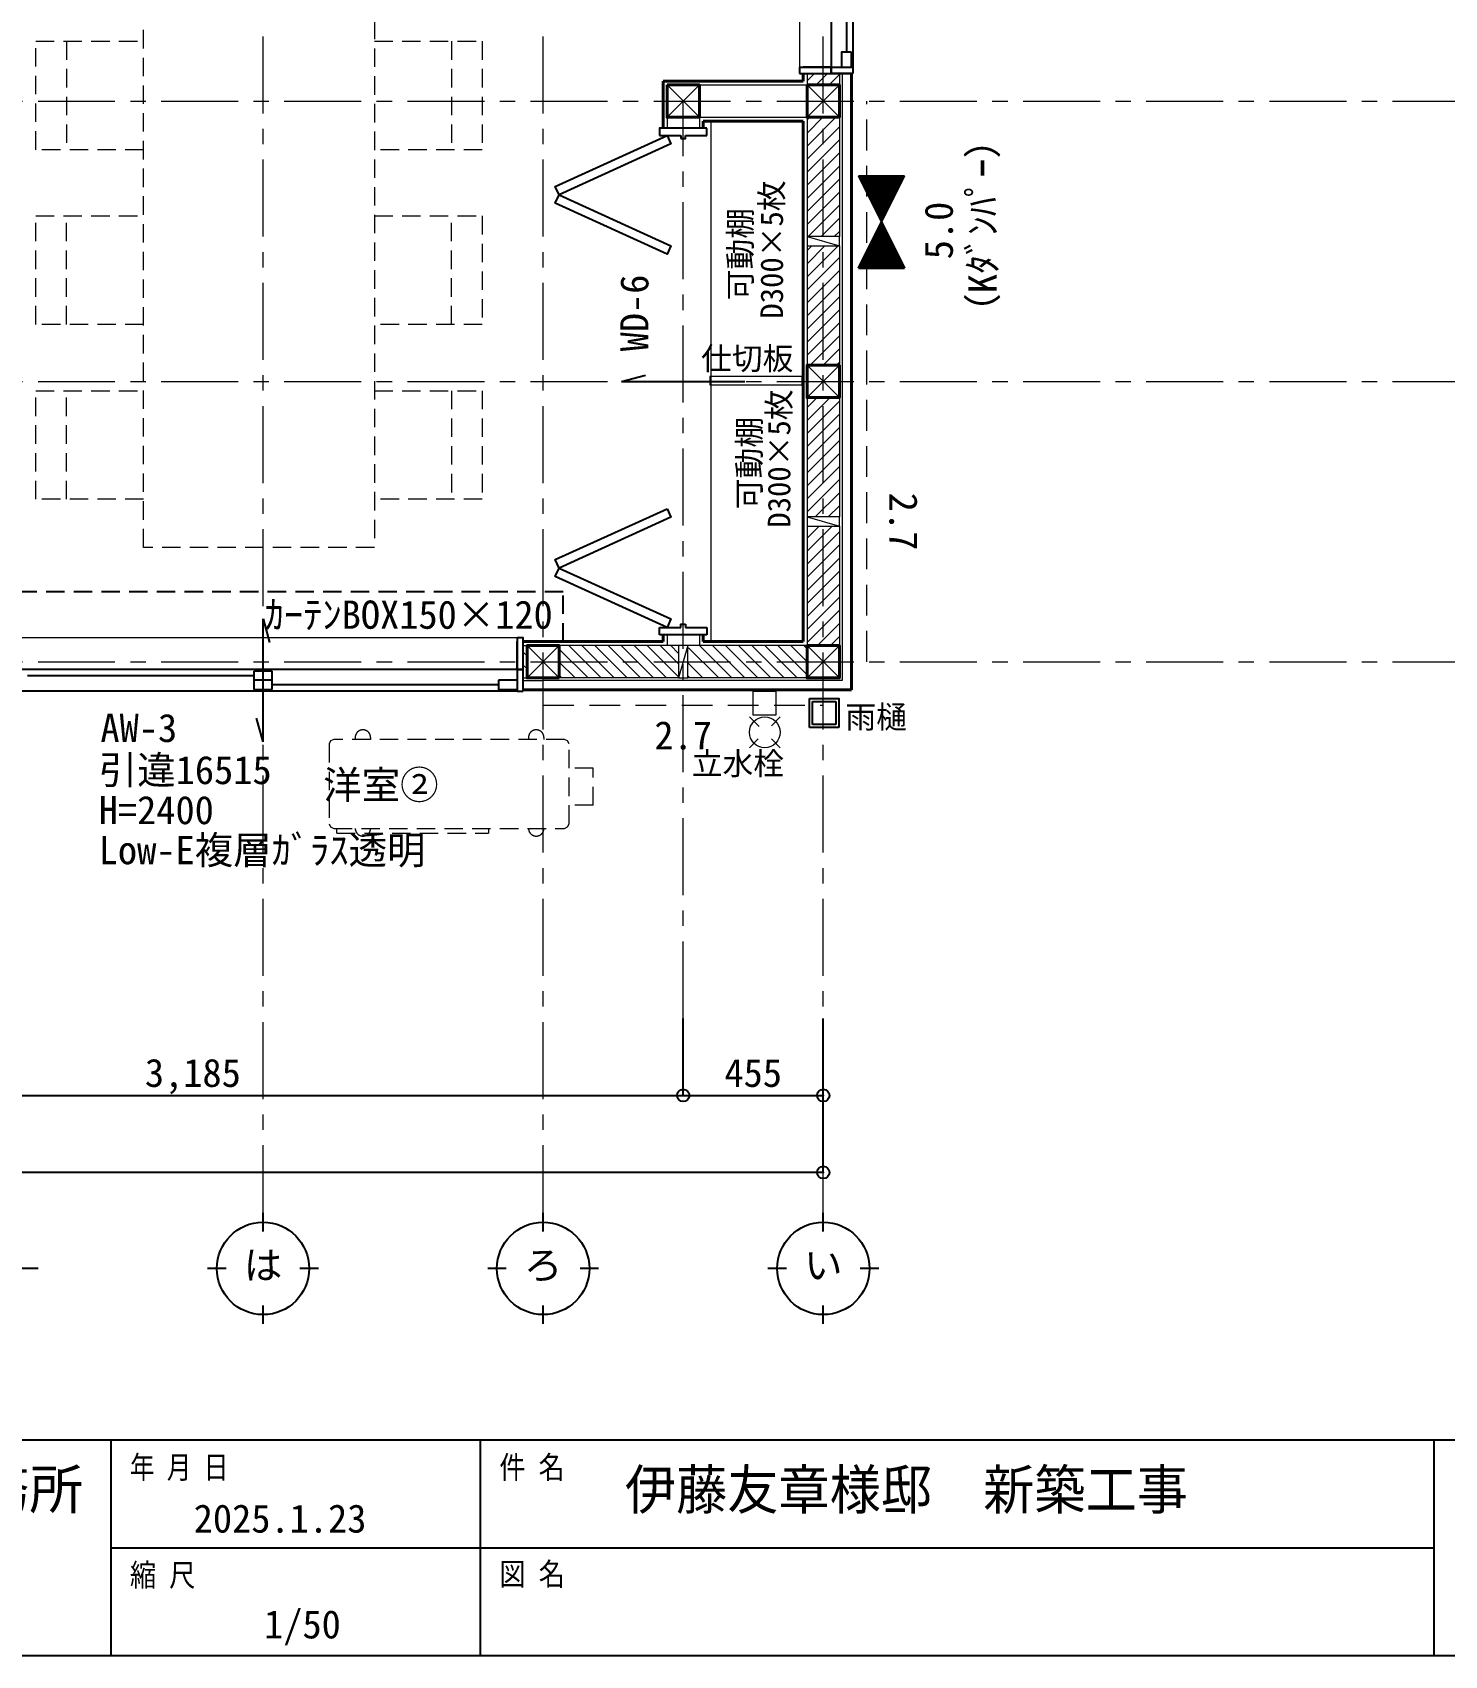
# Model space of a CAD drawing. Units: millimetres at full size, sheet at 1:50. Extents: x -21826 to 54909, y -26252 to 22610.
# Drawn here: x 2740 to 7327, y -6958 to -1688 of the extents above; entities that cross this region are included whole.
import ezdxf
from ezdxf.enums import TextEntityAlignment as Align

# ---------------------------------------------------------------- set-up
doc = ezdxf.new("R2010")
doc.units = ezdxf.units.MM
doc.header["$LTSCALE"] = 50
doc.header["$PDMODE"] = 32
doc.header["$PDSIZE"] = 40
for name, pattern in [('CHAIN1', [8, 5, -1, 1, -1]), ('DASHED1', [1.8, 1.2, -0.6]), ('DASHED2', [3, 2, -1])]:
    doc.linetypes.add(name, pattern=pattern)
for name, color, linetype, lineweight in [('3-1_通り芯・通り番号', 7, 'Continuous', 25), ('3-2_柱(黄)', 4, 'Continuous', 9), ('3-3_仕上線(黄)', 3, 'Continuous', 40), ('3-4_下地・間柱(水色)', 4, 'Continuous', 9), ('3-5_サッシ・室内建具', 7, 'Continuous', 25), ('3-6_住宅設備・造作', 4, 'Continuous', 9), ('3-8_ハッチング', 4, 'Continuous', 9), ('3-A_文字', 7, 'Continuous', 25), ('3-B_特記事項', 6, 'Continuous', 25), ('3-F_寸法・方位', 7, 'Continuous', 25), ('C-0', 6, 'Continuous', 25), ('F-1_凡例（一般）', 7, 'Continuous', 25), ('F-F_図面枠（共通）', 7, 'Continuous', 25)]:
    doc.layers.add(name, color=color, linetype=linetype, lineweight=lineweight)
doc.styles.add('ＭＳ ゴシック', font='')
doc.styles.get('ＭＳ ゴシック').set_extended_font_data('MS Gothic')

msp = doc.modelspace()

# ---------------------------------------------------------------- linework, layer by layer
at = {"layer": '3-1_通り芯・通り番号', "color": 1, "linetype": 'CHAIN1', "lineweight": 18}
for p, q in [((3488.74, -5551.2), (3488.74, 6242.32)), ((4398.74, -5551.2), (4398.74, 6242.32)), ((5308.74, -5551.2), (5308.74, 6242.32)), ((-7242.18, -1911.2), (7990.04, -1911.2)), ((4853.74, -4889.39), (4853.74, -1911.2)), ((-7242.18, -2821.2), (7990.04, -2821.2)), ((-7242.18, -3731.2), (7990.04, -3731.2))]:
    msp.add_line(p, q, dxfattribs=at)
at = {"layer": '3-1_通り芯・通り番号'}
for p, q in [((3488.74, -5581.2), (3488.74, -5521.2)), ((4398.74, -5581.2), (4398.74, -5521.2)), ((5308.74, -5581.2), (5308.74, -5521.2)), ((2758.74, -5701.2), (2698.74, -5701.2)), ((3368.74, -5701.2), (3308.74, -5701.2)), ((3668.74, -5701.2), (3608.74, -5701.2)), ((4278.74, -5701.2), (4218.74, -5701.2)), ((4578.74, -5701.2), (4518.74, -5701.2)), ((5188.74, -5701.2), (5128.74, -5701.2)), ((5488.74, -5701.2), (5428.74, -5701.2)), ((3488.74, -5881.2), (3488.74, -5821.2)), ((4398.74, -5881.2), (4398.74, -5821.2)), ((5308.74, -5881.2), (5308.74, -5821.2))]:
    msp.add_line(p, q, dxfattribs=at)
for centre in [(3488.74, -5701.2), (4398.74, -5701.2), (5308.74, -5701.2)]:
    msp.add_circle(centre, 150, dxfattribs=at)
at = {"layer": '3-2_柱(黄)'}
for p, q in [((4801.24, -1858.7), (4906.24, -1963.7)), ((4906.24, -1858.7), (4801.24, -1963.7)), ((5256.24, -1858.7), (5361.24, -1963.7)), ((5361.24, -1858.7), (5256.24, -1963.7)), ((5361.24, -2768.7), (5256.24, -2873.7)), ((5361.24, -2873.7), (5256.24, -2768.7)), ((4451.24, -3783.7), (4346.24, -3678.7)), ((4346.24, -3783.7), (4451.24, -3678.7)), ((5256.24, -3678.7), (5361.24, -3783.7)), ((5361.24, -3678.7), (5256.24, -3783.7))]:
    msp.add_line(p, q, dxfattribs=at)
at = {"layer": '3-2_柱(黄)', "color": 3, "lineweight": 40}
for points in [[(4801.24, -1858.7), (4801.24, -1963.7), (4906.24, -1963.7), (4906.24, -1858.7)], [(5256.24, -1858.7), (5256.24, -1963.7), (5361.24, -1963.7), (5361.24, -1858.7)], [(5361.24, -2768.7), (5256.24, -2768.7), (5256.24, -2873.7), (5361.24, -2873.7)], [(4451.24, -3783.7), (4451.24, -3678.7), (4346.24, -3678.7), (4346.24, -3783.7)], [(5256.24, -3678.7), (5256.24, -3783.7), (5361.24, -3783.7), (5361.24, -3678.7)]]:
    msp.add_lwpolyline(points, close=True, dxfattribs=at)
at = {"layer": '3-3_仕上線(黄)'}
for p, q in [((5243.74, -1821.2), (5243.74, -1846.2)), ((5400.24, -1821.2), (5400.24, -1911.2)), ((4788.74, -1846.2), (4788.74, -1998.7)), ((4788.74, -1846.2), (5243.74, -1846.2)), ((5400.24, -1911.2), (5400.24, -2821.2)), ((4918.74, -1976.2), (4918.74, -1998.7)), ((4918.74, -1976.2), (5243.74, -1976.2)), ((5243.74, -1976.2), (5243.74, -2821.2)), ((5243.74, -2821.2), (5243.74, -3666.2)), ((5400.24, -2821.2), (5400.24, -3822.7)), ((4333.74, -3666.2), (4398.74, -3666.2)), ((4788.74, -3666.2), (4398.74, -3666.2)), ((4788.74, -3643.7), (4788.74, -3666.2)), ((4918.74, -3643.7), (4918.74, -3666.2)), ((5243.74, -3666.2), (4918.74, -3666.2)), ((4333.74, -3822.7), (4398.74, -3822.7)), ((4853.74, -3822.7), (4398.74, -3822.7)), ((5400.24, -3822.7), (4853.74, -3822.7))]:
    msp.add_line(p, q, dxfattribs=at)
at = {"layer": '3-4_下地・間柱(水色)'}
for p, q in [((5256.24, -1821.2), (5256.24, -1858.7)), ((5361.24, -1821.2), (5361.24, -1858.7)), ((5370.24, -1821.2), (5370.24, -1911.2)), ((4906.24, -1858.7), (5256.24, -1858.7)), ((5370.24, -1911.2), (5370.24, -2821.2)), ((4801.24, -1963.7), (4801.24, -1998.7)), ((4906.24, -1963.7), (4906.24, -1998.7)), ((4906.24, -1963.7), (5256.24, -1963.7)), ((5256.24, -1963.7), (5256.24, -2351.2)), ((5361.24, -1963.7), (5361.24, -2351.2)), ((5256.24, -2351.2), (5361.24, -2381.2)), ((5256.24, -2381.2), (5256.24, -2768.7)), ((5361.24, -2381.2), (5361.24, -2768.7)), ((5370.24, -2821.2), (5370.24, -3792.7)), ((5256.24, -2873.7), (5256.24, -3261.2)), ((5361.24, -2873.7), (5361.24, -3261.2)), ((5256.24, -3261.2), (5361.24, -3291.2)), ((5256.24, -3291.2), (5256.24, -3678.7)), ((5361.24, -3291.2), (5361.24, -3678.7)), ((4906.24, -3619.6), (4906.24, -3619.7)), ((4333.74, -3678.7), (4346.24, -3678.7)), ((4801.24, -3678.7), (4451.24, -3678.7)), ((4801.24, -3643.7), (4801.24, -3678.7)), ((4868.74, -3678.7), (4838.74, -3783.7)), ((4906.24, -3643.7), (4906.24, -3678.7)), ((5256.24, -3678.7), (4906.24, -3678.7)), ((4333.74, -3783.7), (4346.24, -3783.7)), ((4333.74, -3792.7), (4398.74, -3792.7)), ((4853.74, -3792.7), (4398.74, -3792.7)), ((4838.74, -3783.7), (4451.24, -3783.7)), ((5370.24, -3792.7), (4853.74, -3792.7)), ((5256.24, -3783.7), (4868.74, -3783.7))]:
    msp.add_line(p, q, dxfattribs=at)
for points in [[(5361.24, -2351.2), (5256.24, -2351.2), (5256.24, -2381.2), (5361.24, -2381.2)], [(5361.24, -3261.2), (5256.24, -3261.2), (5256.24, -3291.2), (5361.24, -3291.2)], [(4868.74, -3783.7), (4868.74, -3678.7), (4838.74, -3678.7), (4838.74, -3783.7)]]:
    msp.add_lwpolyline(points, close=True, dxfattribs=at)
at = {"layer": '3-5_サッシ・室内建具', "color": 1, "lineweight": 18}
for p, q in [((5231.74, -181.2), (5231.74, -1821.2)), ((4313.74, -3654.2), (2663.74, -3654.2))]:
    msp.add_line(p, q, dxfattribs=at)
at = {"layer": '3-5_サッシ・室内建具'}
for p, q in [((5334.24, -201.2), (5334.24, -1801.2)), ((5404.24, -201.2), (5404.24, -1801.2)), ((5384.24, -251.2), (5384.24, -1751.2)), ((5399.24, -1751.2), (5399.24, -1801.2)), ((5231.74, -1801.2), (5404.24, -1801.2)), ((5231.74, -1801.2), (5231.74, -1821.2)), ((5231.74, -1821.2), (5404.24, -1821.2)), ((5334.24, -1801.2), (5243.74, -1801.2)), ((5334.24, -1801.2), (5334.24, -1821.2)), ((5334.24, -1821.2), (5334.24, -1801.2)), ((5400.24, -1821.2), (5334.24, -1821.2)), ((5400.24, -1821.2), (5391.24, -1821.2)), ((5404.24, -1801.2), (5404.24, -1821.2)), ((4930.74, -2022.7), (4930.74, -1998.7)), ((4776.74, -2022.7), (4846.24, -2022.7)), ((4846.24, -2022.7), (4846.24, -2032.7)), ((4861.24, -2022.7), (4930.74, -2022.7)), ((4653.74, -2821.2), (4731.02, -2800.49)), ((4653.74, -2821.2), (5053.74, -2821.2)), ((3488.74, -3991.7), (3488.74, -3591.7)), ((3488.74, -3591.7), (3509.45, -3668.97)), ((4776.74, -3643.7), (4776.74, -3619.7)), ((4776.74, -3619.7), (4846.24, -3619.7)), ((4861.24, -3609.7), (4861.24, -3619.7)), ((4861.24, -3619.7), (4930.74, -3619.7)), ((4930.74, -3619.7), (4930.74, -3643.7)), ((4313.74, -3654.2), (4313.74, -3826.7)), ((4313.74, -3756.7), (4313.74, -3666.2)), ((4930.74, -3643.7), (4776.74, -3643.7)), ((4313.74, -3756.7), (2663.74, -3756.7)), ((3458.74, -3776.7), (2723.74, -3776.7)), ((3458.74, -3761.7), (3458.74, -3821.7)), ((3518.74, -3761.7), (3458.74, -3761.7)), ((3518.74, -3791.7), (3458.74, -3791.7)), ((3518.74, -3821.7), (3518.74, -3761.7)), ((4313.74, -3791.7), (4253.74, -3791.7)), ((4313.74, -3756.7), (4333.74, -3756.7)), ((4313.74, -3826.7), (2663.74, -3826.7)), ((3458.74, -3821.7), (3518.74, -3821.7)), ((4253.74, -3806.7), (3518.74, -3806.7)), ((4313.74, -3826.7), (4333.74, -3826.7)), ((4333.74, -3822.7), (4333.74, -3813.7)), ((3488.74, -3991.7), (3468.04, -3914.42))]:
    msp.add_line(p, q, dxfattribs=at)
for points in [[(5369.24, -1801.2), (5369.24, -1751.2), (5399.24, -1751.2)], [(4930.74, -1998.7), (4776.74, -1998.7), (4776.74, -2022.7)], [(4846.24, -2032.7), (4861.24, -2032.7), (4861.24, -2022.7)], [(4846.24, -3619.7), (4846.24, -3609.7), (4861.24, -3609.7)], [(4333.74, -3826.7), (4333.74, -3654.2), (4313.74, -3654.2)], [(4253.74, -3791.7), (4253.74, -3821.7), (4313.74, -3821.7)], [(4333.74, -3822.7), (4333.74, -3756.7), (4313.74, -3756.7)]]:
    msp.add_lwpolyline(points, dxfattribs=at)
for points in [[(4801.24, -2022.7), (4813.66, -2050.01), (4450.23, -2215.3), (4813.66, -2380.59), (4801.24, -2407.9), (4437.81, -2242.61), (4450.23, -2215.3), (4437.81, -2187.99)], [(4801.24, -3234.5), (4813.66, -3261.81), (4450.23, -3427.1), (4813.66, -3592.39), (4801.24, -3619.7), (4437.81, -3454.41), (4450.23, -3427.1), (4437.81, -3399.79)]]:
    msp.add_lwpolyline(points, close=True, dxfattribs=at)
at = {"layer": '3-6_住宅設備・造作', "linetype": 'DASHED1'}
for p, q in [((2750.63, -2068.86), (2750.63, -1716.69)), ((2750.63, -1716.69), (3100.63, -1716.69)), ((2850.63, -1716.69), (2850.63, -2068.86)), ((3850.63, -1716.69), (4200.63, -1716.69)), ((4100.63, -1716.69), (4100.63, -2068.86)), ((4200.63, -1716.69), (4200.63, -2068.86)), ((3100.63, -2068.86), (2750.63, -2068.86)), ((4200.63, -2068.86), (3850.63, -2068.86)), ((2750.63, -2636.26), (2750.63, -2284.08)), ((2750.63, -2284.08), (3100.63, -2284.08)), ((2850.63, -2636.26), (2850.63, -2284.08)), ((3850.63, -2284.08), (4200.63, -2284.08)), ((4100.63, -2636.26), (4100.63, -2284.08)), ((4200.63, -2284.08), (4200.63, -2636.26)), ((3100.63, -2636.26), (2750.63, -2636.26)), ((4200.63, -2636.26), (3850.63, -2636.26)), ((2750.63, -2851.47), (3100.63, -2851.47)), ((2750.63, -3203.65), (2750.63, -2851.47)), ((2850.63, -3203.65), (2850.63, -2851.47)), ((3850.63, -2851.47), (4200.63, -2851.47)), ((4100.63, -2851.47), (4100.63, -3203.65)), ((4200.63, -2851.47), (4200.63, -3203.65)), ((3100.63, -3203.65), (2750.63, -3203.65)), ((4200.63, -3203.65), (3850.63, -3203.65)), ((3812.11, -3952.46), (3811.39, -3952.5)), ((3812.83, -3952.44), (3812.11, -3952.46)), ((3813.55, -3952.44), (3812.83, -3952.44)), ((3814.27, -3952.46), (3813.55, -3952.44)), ((3814.99, -3952.5), (3814.27, -3952.46)), ((4375.11, -3952.46), (4374.39, -3952.5)), ((4375.83, -3952.44), (4375.11, -3952.46)), ((4376.55, -3952.44), (4375.83, -3952.44)), ((4377.27, -3952.46), (4376.55, -3952.44)), ((4377.99, -3952.5), (4377.27, -3952.46)), ((3708.19, -3988.44), (3703.19, -3998.44)), ((3703.19, -3998.44), (3703.19, -4257.44)), ((3718.19, -3983.44), (3708.19, -3988.44)), ((4468.19, -3983.44), (3718.19, -3983.44)), ((3788.2, -3976.72), (3788.19, -3977.44)), ((3788.23, -3976), (3788.2, -3976.72)), ((3788.2, -3976.72), (3788.2, -3983.44)), ((3788.28, -3975.28), (3788.23, -3976)), ((3788.35, -3974.56), (3788.28, -3975.28)), ((3788.45, -3973.85), (3788.35, -3974.56)), ((3788.56, -3973.13), (3788.45, -3973.85)), ((3788.7, -3972.43), (3788.56, -3973.13)), ((3788.85, -3971.72), (3788.7, -3972.43)), ((3789.02, -3971.02), (3788.85, -3971.72)), ((3789.22, -3970.33), (3789.02, -3971.02)), ((3789.43, -3969.64), (3789.22, -3970.33)), ((3789.67, -3968.96), (3789.43, -3969.64)), ((3789.92, -3968.29), (3789.67, -3968.96)), ((3790.2, -3967.62), (3789.92, -3968.29)), ((3790.49, -3966.96), (3790.2, -3967.62)), ((3790.8, -3966.31), (3790.49, -3966.96)), ((3791.13, -3965.67), (3790.8, -3966.31)), ((3791.48, -3965.04), (3791.13, -3965.67)), ((3791.84, -3964.42), (3791.48, -3965.04)), ((3792.23, -3963.81), (3791.84, -3964.42)), ((3792.63, -3963.21), (3792.23, -3963.81)), ((3793.05, -3962.63), (3792.63, -3963.21)), ((3793.48, -3962.05), (3793.05, -3962.63)), ((3793.93, -3961.49), (3793.48, -3962.05)), ((3794.4, -3960.94), (3793.93, -3961.49)), ((3794.89, -3960.41), (3794.4, -3960.94)), ((3795.38, -3959.89), (3794.89, -3960.41)), ((3795.9, -3959.38), (3795.38, -3959.89)), ((3796.42, -3958.89), (3795.9, -3959.38)), ((3796.97, -3958.41), (3796.42, -3958.89)), ((3797.52, -3957.95), (3796.97, -3958.41)), ((3798.09, -3957.51), (3797.52, -3957.95)), ((3798.67, -3957.08), (3798.09, -3957.51)), ((3799.26, -3956.67), (3798.67, -3957.08)), ((3799.87, -3956.28), (3799.26, -3956.67)), ((3800.48, -3955.91), (3799.87, -3956.28)), ((3801.11, -3955.55), (3800.48, -3955.91)), ((3801.74, -3955.21), (3801.11, -3955.55)), ((3802.39, -3954.89), (3801.74, -3955.21)), ((3803.04, -3954.59), (3802.39, -3954.89)), ((3803.7, -3954.3), (3803.04, -3954.59)), ((3804.38, -3954.04), (3803.7, -3954.3)), ((3805.05, -3953.8), (3804.38, -3954.04)), ((3805.74, -3953.57), (3805.05, -3953.8)), ((3806.43, -3953.37), (3805.74, -3953.57)), ((3807.12, -3953.18), (3806.43, -3953.37)), ((3807.83, -3953.02), (3807.12, -3953.18)), ((3808.53, -3952.87), (3807.83, -3953.02)), ((3809.24, -3952.75), (3808.53, -3952.87)), ((3809.95, -3952.65), (3809.24, -3952.75)), ((3810.67, -3952.56), (3809.95, -3952.65)), ((3811.39, -3952.5), (3810.67, -3952.56)), ((3815.71, -3952.56), (3814.99, -3952.5)), ((3816.42, -3952.65), (3815.71, -3952.56)), ((3817.13, -3952.75), (3816.42, -3952.65)), ((3817.84, -3952.87), (3817.13, -3952.75)), ((3818.55, -3953.02), (3817.84, -3952.87)), ((3819.25, -3953.18), (3818.55, -3953.02)), ((3819.95, -3953.37), (3819.25, -3953.18)), ((3820.64, -3953.57), (3819.95, -3953.37)), ((3821.32, -3953.8), (3820.64, -3953.57)), ((3822, -3954.04), (3821.32, -3953.8)), ((3822.67, -3954.3), (3822, -3954.04)), ((3823.33, -3954.59), (3822.67, -3954.3)), ((3823.99, -3954.89), (3823.33, -3954.59)), ((3824.63, -3955.21), (3823.99, -3954.89)), ((3825.27, -3955.55), (3824.63, -3955.21)), ((3825.9, -3955.91), (3825.27, -3955.55)), ((3826.51, -3956.28), (3825.9, -3955.91)), ((3827.12, -3956.67), (3826.51, -3956.28)), ((3827.71, -3957.08), (3827.12, -3956.67)), ((3828.29, -3957.51), (3827.71, -3957.08)), ((3828.86, -3957.95), (3828.29, -3957.51)), ((3829.41, -3958.41), (3828.86, -3957.95)), ((3829.95, -3958.89), (3829.41, -3958.41)), ((3830.48, -3959.38), (3829.95, -3958.89)), ((3830.99, -3959.89), (3830.48, -3959.38)), ((3831.49, -3960.41), (3830.99, -3959.89)), ((3831.97, -3960.94), (3831.49, -3960.41)), ((3832.44, -3961.49), (3831.97, -3960.94)), ((3832.89, -3962.05), (3832.44, -3961.49)), ((3833.33, -3962.63), (3832.89, -3962.05)), ((3833.75, -3963.21), (3833.33, -3962.63)), ((3834.15, -3963.81), (3833.75, -3963.21)), ((3834.53, -3964.42), (3834.15, -3963.81)), ((3834.9, -3965.04), (3834.53, -3964.42)), ((3835.25, -3965.67), (3834.9, -3965.04)), ((3835.58, -3966.31), (3835.25, -3965.67)), ((3835.89, -3966.96), (3835.58, -3966.31)), ((3836.18, -3967.62), (3835.89, -3966.96)), ((3836.45, -3968.29), (3836.18, -3967.62)), ((3836.71, -3968.96), (3836.45, -3968.29)), ((3836.94, -3969.64), (3836.71, -3968.96)), ((3837.16, -3970.33), (3836.94, -3969.64)), ((3837.35, -3971.02), (3837.16, -3970.33)), ((3837.53, -3971.72), (3837.35, -3971.02)), ((3837.68, -3972.43), (3837.53, -3971.72)), ((3837.82, -3973.13), (3837.68, -3972.43)), ((3837.93, -3973.85), (3837.82, -3973.13)), ((3838.02, -3974.56), (3837.93, -3973.85)), ((3838.09, -3975.28), (3838.02, -3974.56)), ((3838.15, -3976), (3838.09, -3975.28)), ((3838.18, -3976.72), (3838.15, -3976)), ((3838.19, -3977.44), (3838.18, -3976.72)), ((3838.19, -3977.44), (3838.19, -3983.44)), ((4351.2, -3976.72), (4351.19, -3977.44)), ((4351.23, -3976), (4351.2, -3976.72)), ((4351.2, -3976.72), (4351.2, -3983.44)), ((4351.28, -3975.28), (4351.23, -3976)), ((4351.35, -3974.56), (4351.28, -3975.28)), ((4351.45, -3973.85), (4351.35, -3974.56)), ((4351.56, -3973.13), (4351.45, -3973.85)), ((4351.7, -3972.43), (4351.56, -3973.13)), ((4351.85, -3971.72), (4351.7, -3972.43)), ((4352.02, -3971.02), (4351.85, -3971.72)), ((4352.22, -3970.33), (4352.02, -3971.02)), ((4352.43, -3969.64), (4352.22, -3970.33)), ((4352.67, -3968.96), (4352.43, -3969.64)), ((4352.92, -3968.29), (4352.67, -3968.96)), ((4353.2, -3967.62), (4352.92, -3968.29)), ((4353.49, -3966.96), (4353.2, -3967.62)), ((4353.8, -3966.31), (4353.49, -3966.96)), ((4354.13, -3965.67), (4353.8, -3966.31)), ((4354.48, -3965.04), (4354.13, -3965.67)), ((4354.84, -3964.42), (4354.48, -3965.04)), ((4355.23, -3963.81), (4354.84, -3964.42)), ((4355.63, -3963.21), (4355.23, -3963.81)), ((4356.05, -3962.63), (4355.63, -3963.21)), ((4356.48, -3962.05), (4356.05, -3962.63)), ((4356.93, -3961.49), (4356.48, -3962.05)), ((4357.4, -3960.94), (4356.93, -3961.49)), ((4357.89, -3960.41), (4357.4, -3960.94)), ((4358.38, -3959.89), (4357.89, -3960.41)), ((4358.9, -3959.38), (4358.38, -3959.89)), ((4359.42, -3958.89), (4358.9, -3959.38)), ((4359.97, -3958.41), (4359.42, -3958.89)), ((4360.52, -3957.95), (4359.97, -3958.41)), ((4361.09, -3957.51), (4360.52, -3957.95)), ((4361.67, -3957.08), (4361.09, -3957.51)), ((4362.26, -3956.67), (4361.67, -3957.08)), ((4362.87, -3956.28), (4362.26, -3956.67)), ((4363.48, -3955.91), (4362.87, -3956.28)), ((4364.11, -3955.55), (4363.48, -3955.91)), ((4364.74, -3955.21), (4364.11, -3955.55)), ((4365.39, -3954.89), (4364.74, -3955.21)), ((4366.04, -3954.59), (4365.39, -3954.89)), ((4366.7, -3954.3), (4366.04, -3954.59)), ((4367.38, -3954.04), (4366.7, -3954.3)), ((4368.05, -3953.8), (4367.38, -3954.04)), ((4368.74, -3953.57), (4368.05, -3953.8)), ((4369.43, -3953.37), (4368.74, -3953.57)), ((4370.12, -3953.18), (4369.43, -3953.37)), ((4370.83, -3953.02), (4370.12, -3953.18)), ((4371.53, -3952.87), (4370.83, -3953.02)), ((4372.24, -3952.75), (4371.53, -3952.87)), ((4372.95, -3952.65), (4372.24, -3952.75)), ((4373.67, -3952.56), (4372.95, -3952.65)), ((4374.39, -3952.5), (4373.67, -3952.56)), ((4378.71, -3952.56), (4377.99, -3952.5)), ((4379.42, -3952.65), (4378.71, -3952.56)), ((4380.13, -3952.75), (4379.42, -3952.65)), ((4380.84, -3952.87), (4380.13, -3952.75)), ((4381.55, -3953.02), (4380.84, -3952.87)), ((4382.25, -3953.18), (4381.55, -3953.02)), ((4382.95, -3953.37), (4382.25, -3953.18)), ((4383.64, -3953.57), (4382.95, -3953.37)), ((4384.32, -3953.8), (4383.64, -3953.57)), ((4385, -3954.04), (4384.32, -3953.8)), ((4385.67, -3954.3), (4385, -3954.04)), ((4386.33, -3954.59), (4385.67, -3954.3)), ((4386.99, -3954.89), (4386.33, -3954.59)), ((4387.63, -3955.21), (4386.99, -3954.89)), ((4388.27, -3955.55), (4387.63, -3955.21)), ((4388.9, -3955.91), (4388.27, -3955.55)), ((4389.51, -3956.28), (4388.9, -3955.91)), ((4390.12, -3956.67), (4389.51, -3956.28)), ((4390.71, -3957.08), (4390.12, -3956.67)), ((4391.29, -3957.51), (4390.71, -3957.08)), ((4391.86, -3957.95), (4391.29, -3957.51)), ((4392.41, -3958.41), (4391.86, -3957.95)), ((4392.95, -3958.89), (4392.41, -3958.41)), ((4393.48, -3959.38), (4392.95, -3958.89)), ((4393.99, -3959.89), (4393.48, -3959.38)), ((4394.49, -3960.41), (4393.99, -3959.89)), ((4394.97, -3960.94), (4394.49, -3960.41)), ((4395.44, -3961.49), (4394.97, -3960.94)), ((4395.89, -3962.05), (4395.44, -3961.49)), ((4396.33, -3962.63), (4395.89, -3962.05)), ((4396.75, -3963.21), (4396.33, -3962.63)), ((4397.15, -3963.81), (4396.75, -3963.21)), ((4397.53, -3964.42), (4397.15, -3963.81)), ((4397.9, -3965.04), (4397.53, -3964.42)), ((4398.25, -3965.67), (4397.9, -3965.04)), ((4398.58, -3966.31), (4398.25, -3965.67)), ((4398.89, -3966.96), (4398.58, -3966.31)), ((4399.18, -3967.62), (4398.89, -3966.96)), ((4399.45, -3968.29), (4399.18, -3967.62)), ((4399.71, -3968.96), (4399.45, -3968.29)), ((4399.94, -3969.64), (4399.71, -3968.96)), ((4400.16, -3970.33), (4399.94, -3969.64)), ((4400.35, -3971.02), (4400.16, -3970.33)), ((4400.53, -3971.72), (4400.35, -3971.02)), ((4400.68, -3972.43), (4400.53, -3971.72)), ((4400.82, -3973.13), (4400.68, -3972.43)), ((4400.93, -3973.85), (4400.82, -3973.13)), ((4401.02, -3974.56), (4400.93, -3973.85)), ((4401.09, -3975.28), (4401.02, -3974.56)), ((4401.15, -3976), (4401.09, -3975.28)), ((4401.18, -3976.72), (4401.15, -3976)), ((4401.19, -3977.44), (4401.18, -3976.72)), ((4401.19, -3977.44), (4401.19, -3983.44)), ((4478.19, -3988.44), (4468.19, -3983.44)), ((4483.19, -3998.44), (4478.19, -3988.44)), ((4483.19, -4257.44), (4483.19, -3998.44)), ((4561.19, -4077.44), (4483.19, -4077.44)), ((4561.19, -4197.44), (4561.19, -4077.44)), ((4561.19, -4197.44), (4483.19, -4197.44)), ((3703.19, -4257.44), (3708.19, -4267.44)), ((3708.19, -4267.44), (3718.19, -4272.44)), ((4468.19, -4272.44), (4478.19, -4267.44)), ((4478.19, -4267.44), (4483.19, -4257.44)), ((3718.19, -4272.44), (4468.19, -4272.44)), ((3728.19, -4287.44), (3728.19, -4272.44)), ((3728.19, -4287.44), (4221.19, -4287.44)), ((3788.19, -4272.44), (3788.2, -4273.16)), ((3788.2, -4273.16), (3788.23, -4273.88)), ((3788.23, -4273.88), (3788.28, -4274.6)), ((3788.28, -4274.6), (3788.35, -4275.31)), ((3788.35, -4275.31), (3788.45, -4276.03)), ((3788.45, -4276.03), (3788.56, -4276.74)), ((3788.56, -4276.74), (3788.7, -4277.45)), ((3788.7, -4277.45), (3788.85, -4278.15)), ((3788.85, -4278.15), (3789.02, -4278.85)), ((3789.02, -4278.85), (3789.22, -4279.54)), ((3789.22, -4279.54), (3789.43, -4280.23)), ((3789.43, -4280.23), (3789.67, -4280.91)), ((3789.67, -4280.91), (3789.92, -4281.59)), ((3789.92, -4281.59), (3790.2, -4282.25)), ((3790.2, -4282.25), (3790.49, -4282.91)), ((3790.49, -4282.91), (3790.8, -4283.56)), ((3790.8, -4283.56), (3791.13, -4284.2)), ((3791.13, -4284.2), (3791.48, -4284.83)), ((3791.48, -4284.83), (3791.84, -4285.45)), ((3791.84, -4285.45), (3792.23, -4286.06)), ((3792.23, -4286.06), (3792.63, -4286.66)), ((3792.63, -4286.66), (3793.05, -4287.25)), ((3793.05, -4287.25), (3793.48, -4287.82)), ((3793.48, -4287.82), (3793.93, -4288.38)), ((3793.93, -4288.38), (3794.4, -4288.93)), ((3794.4, -4288.93), (3794.89, -4289.47)), ((3794.89, -4289.47), (3795.38, -4289.99)), ((3795.38, -4289.99), (3795.9, -4290.49)), ((3795.9, -4290.49), (3796.42, -4290.98)), ((3796.42, -4290.98), (3796.97, -4291.46)), ((3796.97, -4291.46), (3797.52, -4291.92)), ((3797.52, -4291.92), (3798.09, -4292.36)), ((3798.09, -4292.36), (3798.67, -4292.79)), ((3798.67, -4292.79), (3799.26, -4293.2)), ((3799.26, -4293.2), (3799.87, -4293.59)), ((3799.87, -4293.59), (3800.48, -4293.97)), ((3800.48, -4293.97), (3801.11, -4294.32)), ((3801.11, -4294.32), (3801.74, -4294.66)), ((3801.74, -4294.66), (3802.39, -4294.98)), ((3802.39, -4294.98), (3803.04, -4295.28)), ((3803.04, -4295.28), (3803.7, -4295.57)), ((3803.7, -4295.57), (3804.38, -4295.83)), ((3804.38, -4295.83), (3805.05, -4296.08)), ((3805.05, -4296.08), (3805.74, -4296.3)), ((3805.74, -4296.3), (3806.43, -4296.5)), ((3806.43, -4296.5), (3807.12, -4296.69)), ((3807.12, -4296.69), (3807.83, -4296.85)), ((3807.83, -4296.85), (3808.53, -4297)), ((3808.53, -4297), (3809.24, -4297.12)), ((3809.24, -4297.12), (3809.95, -4297.23)), ((3809.95, -4297.23), (3810.67, -4297.31)), ((3810.67, -4297.31), (3811.39, -4297.37)), ((3811.39, -4297.37), (3812.11, -4297.41)), ((3812.11, -4297.41), (3812.83, -4297.43)), ((3812.83, -4297.43), (3813.55, -4297.43)), ((3813.55, -4297.43), (3814.27, -4297.41)), ((3814.27, -4297.41), (3814.99, -4297.37)), ((3814.99, -4297.37), (3815.71, -4297.31)), ((3815.71, -4297.31), (3816.42, -4297.23)), ((3816.42, -4297.23), (3817.13, -4297.12)), ((3817.13, -4297.12), (3817.84, -4297)), ((3817.84, -4297), (3818.55, -4296.85)), ((3818.55, -4296.85), (3819.25, -4296.69)), ((3819.25, -4296.69), (3819.95, -4296.5)), ((3819.95, -4296.5), (3820.64, -4296.3)), ((3820.64, -4296.3), (3821.32, -4296.08)), ((3821.32, -4296.08), (3822, -4295.83)), ((3822, -4295.83), (3822.67, -4295.57)), ((3822.67, -4295.57), (3823.33, -4295.28)), ((3823.33, -4295.28), (3823.99, -4294.98)), ((3823.99, -4294.98), (3824.63, -4294.66)), ((3824.63, -4294.66), (3825.27, -4294.32)), ((3825.27, -4294.32), (3825.9, -4293.97)), ((3825.9, -4293.97), (3826.51, -4293.59)), ((3826.51, -4293.59), (3827.12, -4293.2)), ((3827.12, -4293.2), (3827.71, -4292.79)), ((3827.71, -4292.79), (3828.29, -4292.36)), ((3828.29, -4292.36), (3828.86, -4291.92)), ((3828.86, -4291.92), (3829.41, -4291.46)), ((3829.41, -4291.46), (3829.95, -4290.98)), ((3829.95, -4290.98), (3830.48, -4290.49)), ((3830.48, -4290.49), (3830.99, -4289.99)), ((3830.99, -4289.99), (3831.49, -4289.47)), ((3831.49, -4289.47), (3831.97, -4288.93)), ((3831.97, -4288.93), (3832.44, -4288.38)), ((3832.44, -4288.38), (3832.89, -4287.82)), ((3832.89, -4287.82), (3833.33, -4287.25)), ((3833.33, -4287.25), (3833.75, -4286.66)), ((3833.75, -4286.66), (3834.15, -4286.06)), ((3834.15, -4286.06), (3834.53, -4285.45)), ((3834.53, -4285.45), (3834.9, -4284.83)), ((3834.9, -4284.83), (3835.25, -4284.2)), ((3835.25, -4284.2), (3835.58, -4283.56)), ((3835.58, -4283.56), (3835.89, -4282.91)), ((3835.89, -4282.91), (3836.18, -4282.25)), ((3836.18, -4282.25), (3836.45, -4281.59)), ((3836.45, -4281.59), (3836.71, -4280.91)), ((3836.71, -4280.91), (3836.94, -4280.23)), ((3836.94, -4280.23), (3837.16, -4279.54)), ((3837.16, -4279.54), (3837.35, -4278.85)), ((3837.35, -4278.85), (3837.53, -4278.15)), ((3837.53, -4278.15), (3837.68, -4277.45)), ((3837.68, -4277.45), (3837.82, -4276.74)), ((3837.82, -4276.74), (3837.93, -4276.03)), ((3837.93, -4276.03), (3838.02, -4275.31)), ((3838.02, -4275.31), (3838.09, -4274.6)), ((3838.09, -4274.6), (3838.15, -4273.88)), ((3838.15, -4273.88), (3838.18, -4273.16)), ((3838.18, -4273.16), (3838.19, -4272.44)), ((4221.19, -4272.44), (4221.19, -4287.44)), ((4351.19, -4272.44), (4351.2, -4273.16)), ((4351.2, -4273.16), (4351.23, -4273.88)), ((4351.23, -4273.88), (4351.28, -4274.6)), ((4351.28, -4274.6), (4351.35, -4275.31)), ((4351.35, -4275.31), (4351.45, -4276.03)), ((4351.45, -4276.03), (4351.56, -4276.74)), ((4351.56, -4276.74), (4351.7, -4277.45)), ((4351.7, -4277.45), (4351.85, -4278.15)), ((4351.85, -4278.15), (4352.02, -4278.85)), ((4352.02, -4278.85), (4352.22, -4279.54)), ((4352.22, -4279.54), (4352.43, -4280.23)), ((4352.43, -4280.23), (4352.67, -4280.91)), ((4352.67, -4280.91), (4352.92, -4281.59)), ((4352.92, -4281.59), (4353.2, -4282.25)), ((4353.2, -4282.25), (4353.49, -4282.91)), ((4353.49, -4282.91), (4353.8, -4283.56)), ((4353.8, -4283.56), (4354.13, -4284.2)), ((4354.13, -4284.2), (4354.48, -4284.83)), ((4354.48, -4284.83), (4354.84, -4285.45)), ((4354.84, -4285.45), (4355.23, -4286.06)), ((4355.23, -4286.06), (4355.63, -4286.66)), ((4355.63, -4286.66), (4356.05, -4287.25)), ((4356.05, -4287.25), (4356.48, -4287.82)), ((4356.48, -4287.82), (4356.93, -4288.38)), ((4356.93, -4288.38), (4357.4, -4288.93)), ((4357.4, -4288.93), (4357.89, -4289.47)), ((4357.89, -4289.47), (4358.38, -4289.99)), ((4358.38, -4289.99), (4358.9, -4290.49)), ((4358.9, -4290.49), (4359.42, -4290.98)), ((4359.42, -4290.98), (4359.97, -4291.46)), ((4359.97, -4291.46), (4360.52, -4291.92)), ((4360.52, -4291.92), (4361.09, -4292.36)), ((4361.09, -4292.36), (4361.67, -4292.79)), ((4361.67, -4292.79), (4362.26, -4293.2)), ((4362.26, -4293.2), (4362.87, -4293.59)), ((4362.87, -4293.59), (4363.48, -4293.97)), ((4363.48, -4293.97), (4364.11, -4294.32)), ((4364.11, -4294.32), (4364.74, -4294.66)), ((4364.74, -4294.66), (4365.39, -4294.98)), ((4365.39, -4294.98), (4366.04, -4295.28)), ((4366.04, -4295.28), (4366.7, -4295.57)), ((4366.7, -4295.57), (4367.38, -4295.83)), ((4367.38, -4295.83), (4368.05, -4296.08)), ((4368.05, -4296.08), (4368.74, -4296.3)), ((4368.74, -4296.3), (4369.43, -4296.5)), ((4369.43, -4296.5), (4370.12, -4296.69)), ((4370.12, -4296.69), (4370.83, -4296.85)), ((4370.83, -4296.85), (4371.53, -4297)), ((4371.53, -4297), (4372.24, -4297.12)), ((4372.24, -4297.12), (4372.95, -4297.23)), ((4372.95, -4297.23), (4373.67, -4297.31)), ((4373.67, -4297.31), (4374.39, -4297.37)), ((4374.39, -4297.37), (4375.11, -4297.41)), ((4375.11, -4297.41), (4375.83, -4297.43)), ((4375.83, -4297.43), (4376.55, -4297.43)), ((4376.55, -4297.43), (4377.27, -4297.41)), ((4377.27, -4297.41), (4377.99, -4297.37)), ((4377.99, -4297.37), (4378.71, -4297.31)), ((4378.71, -4297.31), (4379.42, -4297.23)), ((4379.42, -4297.23), (4380.13, -4297.12)), ((4380.13, -4297.12), (4380.84, -4297)), ((4380.84, -4297), (4381.55, -4296.85)), ((4381.55, -4296.85), (4382.25, -4296.69)), ((4382.25, -4296.69), (4382.95, -4296.5)), ((4382.95, -4296.5), (4383.64, -4296.3)), ((4383.64, -4296.3), (4384.32, -4296.08)), ((4384.32, -4296.08), (4385, -4295.83)), ((4385, -4295.83), (4385.67, -4295.57)), ((4385.67, -4295.57), (4386.33, -4295.28)), ((4386.33, -4295.28), (4386.99, -4294.98)), ((4386.99, -4294.98), (4387.63, -4294.66)), ((4387.63, -4294.66), (4388.27, -4294.32)), ((4388.27, -4294.32), (4388.9, -4293.97)), ((4388.9, -4293.97), (4389.51, -4293.59)), ((4389.51, -4293.59), (4390.12, -4293.2)), ((4390.12, -4293.2), (4390.71, -4292.79)), ((4390.71, -4292.79), (4391.29, -4292.36)), ((4391.29, -4292.36), (4391.86, -4291.92)), ((4391.86, -4291.92), (4392.41, -4291.46)), ((4392.41, -4291.46), (4392.95, -4290.98)), ((4392.95, -4290.98), (4393.48, -4290.49)), ((4393.48, -4290.49), (4393.99, -4289.99)), ((4393.99, -4289.99), (4394.49, -4289.47)), ((4394.49, -4289.47), (4394.97, -4288.93)), ((4394.97, -4288.93), (4395.44, -4288.38)), ((4395.44, -4288.38), (4395.89, -4287.82)), ((4395.89, -4287.82), (4396.33, -4287.25)), ((4396.33, -4287.25), (4396.75, -4286.66)), ((4396.75, -4286.66), (4397.15, -4286.06)), ((4397.15, -4286.06), (4397.53, -4285.45)), ((4397.53, -4285.45), (4397.9, -4284.83)), ((4397.9, -4284.83), (4398.25, -4284.2)), ((4398.25, -4284.2), (4398.58, -4283.56)), ((4398.58, -4283.56), (4398.89, -4282.91)), ((4398.89, -4282.91), (4399.18, -4282.25)), ((4399.18, -4282.25), (4399.45, -4281.59)), ((4399.45, -4281.59), (4399.71, -4280.91)), ((4399.71, -4280.91), (4399.94, -4280.23)), ((4399.94, -4280.23), (4400.16, -4279.54)), ((4400.16, -4279.54), (4400.35, -4278.85)), ((4400.35, -4278.85), (4400.53, -4278.15)), ((4400.53, -4278.15), (4400.68, -4277.45)), ((4400.68, -4277.45), (4400.82, -4276.74)), ((4400.82, -4276.74), (4400.93, -4276.03)), ((4400.93, -4276.03), (4401.02, -4275.31)), ((4401.02, -4275.31), (4401.09, -4274.6)), ((4401.09, -4274.6), (4401.15, -4273.88)), ((4401.15, -4273.88), (4401.18, -4273.16)), ((4401.18, -4273.16), (4401.19, -4272.44))]:
    msp.add_line(p, q, dxfattribs=at)
at = {"layer": '3-6_住宅設備・造作'}
for p, q in [((5080.26, -3828.27), (5080.26, -3903.27)), ((5155.26, -3828.27), (5080.26, -3828.27)), ((5155.26, -3903.27), (5155.26, -3828.27)), ((5100.05, -3941.87), (5068.73, -3910.55)), ((5080.26, -3903.27), (5155.26, -3903.27)), ((5139.93, -3939.35), (5168.73, -3910.55)), ((5097.15, -3982.14), (5068.73, -4010.55)), ((5168.73, -4010.55), (5140.12, -3981.94))]:
    msp.add_line(p, q, dxfattribs=at)
at = {"layer": '3-6_住宅設備・造作', "color": 7, "lineweight": 25}
for p, q in [((5264.13, -3945.38), (5264.13, -3850.38)), ((5274.13, -3860.38), (5349.13, -3860.38)), ((5274.13, -3935.38), (5274.13, -3860.38)), ((5349.13, -3860.38), (5349.13, -3935.38)), ((5359.13, -3945.38), (5264.13, -3945.38)), ((5349.13, -3935.38), (5274.13, -3935.38))]:
    msp.add_line(p, q, dxfattribs=at)
at = {"layer": '3-6_住宅設備・造作', "linetype": 'DASHED1'}
msp.add_lwpolyline([(3850.63, -1560.17), (3850.63, -3360.17), (3100.63, -3360.17), (3100.63, -1560.17)], close=True, dxfattribs=at)
at = {"layer": '3-6_住宅設備・造作'}
msp.add_lwpolyline([(4943.74, -1976.2), (4943.74, -2821.2), (4943.74, -3666.2)], dxfattribs=at)
msp.add_lwpolyline([(5240.25, -2832.27), (5240.25, -2805.27), (4940.25, -2805.27), (4940.25, -2832.27)], close=True, dxfattribs=at)
at = {"layer": '3-6_住宅設備・造作', "color": 7, "lineweight": 25}
msp.add_lwpolyline([(5264.13, -3850.38), (5359.13, -3850.38), (5359.13, -3945.38)], dxfattribs=at)
at = {"layer": '3-6_住宅設備・造作'}
msp.add_circle((5118.73, -3960.55), 50, dxfattribs=at)
at = {"layer": '3-8_ハッチング'}
for p, q in [((5256.24, -1821.2), (5256.24, -1858.7)), ((5280.13, -1821.2), (5256.24, -1845.09)), ((5322.56, -1821.2), (5285.06, -1858.7)), ((5361.24, -1824.94), (5327.49, -1858.7)), ((5256.24, -1963.7), (5256.24, -2351.2)), ((5349.77, -1963.7), (5256.24, -2057.22)), ((5307.34, -1963.7), (5256.24, -2014.8)), ((5264.91, -1963.7), (5256.24, -1972.37)), ((5361.24, -1994.65), (5256.24, -2099.65)), ((5361.24, -2037.08), (5256.24, -2142.08)), ((5361.24, -2079.5), (5256.24, -2184.5)), ((5361.24, -2121.93), (5256.24, -2226.93)), ((5361.24, -2164.35), (5256.24, -2269.35)), ((5361.24, -2206.78), (5256.24, -2311.78)), ((5361.24, -2249.21), (5259.25, -2351.2)), ((5361.24, -2291.63), (5301.68, -2351.2)), ((5361.24, -2334.06), (5344.1, -2351.2)), ((5256.24, -2381.2), (5256.24, -2768.7)), ((5356.53, -2381.2), (5256.24, -2481.49)), ((5314.1, -2381.2), (5256.24, -2439.06)), ((5271.68, -2381.2), (5256.24, -2396.63)), ((5361.24, -2418.91), (5256.24, -2523.91)), ((5361.24, -2461.34), (5256.24, -2566.34)), ((5361.24, -2503.77), (5256.24, -2608.77)), ((5361.24, -2546.19), (5256.24, -2651.19)), ((5361.24, -2588.62), (5256.24, -2693.62)), ((5361.24, -2631.04), (5256.24, -2736.04)), ((5361.24, -2673.47), (5266.01, -2768.7)), ((5361.24, -2715.9), (5308.44, -2768.7)), ((5361.24, -2758.32), (5350.87, -2768.7)), ((5256.24, -2873.7), (5256.24, -3261.2)), ((5330.72, -2873.7), (5256.24, -2948.18)), ((5288.29, -2873.7), (5256.24, -2905.75)), ((5361.24, -2885.6), (5256.24, -2990.6)), ((5361.24, -2928.03), (5256.24, -3033.03)), ((5361.24, -2970.46), (5256.24, -3075.46)), ((5361.24, -3012.88), (5256.24, -3117.88)), ((5361.24, -3055.31), (5256.24, -3160.31)), ((5361.24, -3097.74), (5256.24, -3202.74)), ((5361.24, -3140.16), (5256.24, -3245.16)), ((5361.24, -3182.59), (5282.63, -3261.2)), ((5361.24, -3225.01), (5325.06, -3261.2)), ((5256.24, -3291.2), (5256.24, -3678.7)), ((5337.48, -3291.2), (5256.24, -3372.44)), ((5295.06, -3291.2), (5256.24, -3330.01)), ((5361.24, -3309.87), (5256.24, -3414.87)), ((5361.24, -3352.29), (5256.24, -3457.29)), ((5361.24, -3394.72), (5256.24, -3499.72)), ((5361.24, -3437.15), (5256.24, -3542.15)), ((5361.24, -3479.57), (5256.24, -3584.57)), ((5361.24, -3522), (5256.24, -3627)), ((5361.24, -3564.43), (5256.24, -3669.43)), ((5361.24, -3606.85), (5289.39, -3678.7)), ((4333.74, -3678.7), (4346.24, -3678.7)), ((4838.74, -3678.7), (4451.24, -3678.7)), ((4587.19, -3783.7), (4482.19, -3678.7)), ((4629.62, -3783.7), (4524.62, -3678.7)), ((4672.04, -3783.7), (4567.04, -3678.7)), ((4714.47, -3783.7), (4609.47, -3678.7)), ((4756.9, -3783.7), (4651.9, -3678.7)), ((4799.32, -3783.7), (4694.32, -3678.7)), ((4838.74, -3780.69), (4736.75, -3678.7)), ((4838.74, -3738.26), (4779.18, -3678.7)), ((4812.93, -3678.7), (4838.74, -3704.51)), ((5256.24, -3678.7), (4868.74, -3678.7)), ((4969.03, -3783.7), (4871.24, -3685.91)), ((5011.45, -3783.7), (4906.45, -3678.7)), ((5053.88, -3783.7), (4948.88, -3678.7)), ((5096.31, -3783.7), (4991.31, -3678.7)), ((5138.73, -3783.7), (5033.73, -3678.7)), ((5181.16, -3783.7), (5076.16, -3678.7)), ((5223.59, -3783.7), (5118.59, -3678.7)), ((5256.24, -3773.93), (5161.01, -3678.7)), ((5256.24, -3731.5), (5203.44, -3678.7)), ((5256.24, -3689.07), (5245.87, -3678.7)), ((5361.24, -3649.28), (5331.82, -3678.7)), ((4346.24, -3712.45), (4333.74, -3699.95)), ((4544.76, -3783.7), (4451.24, -3690.18)), ((4502.34, -3783.7), (4451.24, -3732.6)), ((4868.74, -3734.51), (4917.93, -3783.7)), ((4346.24, -3754.88), (4333.74, -3742.38)), ((4459.91, -3783.7), (4451.24, -3775.03)), ((4868.74, -3776.93), (4875.51, -3783.7))]:
    msp.add_line(p, q, dxfattribs=at)
at = {"layer": '3-B_特記事項', "linetype": 'DASHED1'}
msp.add_lwpolyline([(4463.74, -3666.2), (4463.74, -3504.2), (2513.74, -3504.2)], dxfattribs=at)
at = {"layer": '3-F_寸法・方位'}
for p, q in [((4853.74, -5139.39), (4853.74, -4889.39)), ((5308.74, -5139.39), (5308.74, -4889.39)), ((1668.74, -5139.39), (4853.74, -5139.39)), ((4853.74, -5139.39), (5308.74, -5139.39)), ((5308.74, -5389.39), (5308.74, -5139.39)), ((5308.74, -5389.39), (-3791.26, -5389.39))]:
    msp.add_line(p, q, dxfattribs=at)
for p in [(4853.74, -5139.39), (5308.74, -5139.39), (5308.74, -5389.39)]:
    msp.add_point(p, dxfattribs=at)
at = {"layer": 'C-0', "color": 4, "linetype": 'DASHED2', "lineweight": 9}
for p, q in [((5450.24, -2821.2), (5450.24, -1911.2)), ((5450.24, -3731.2), (5450.24, -2821.2)), ((4398.74, -3872.7), (5308.74, -3872.7))]:
    msp.add_line(p, q, dxfattribs=at)
at = {"layer": 'C-0'}
for p, q in [((5423.02, -2153.81), (5573.02, -2453.81)), ((5423.02, -2153.81), (5573.02, -2153.81)), ((5423.02, -2453.81), (5573.02, -2153.81)), ((5524.04, -2251.78), (5426.08, -2153.81)), ((5526.4, -2247.06), (5433.15, -2153.81)), ((5528.76, -2242.35), (5440.22, -2153.81)), ((5531.11, -2237.63), (5447.29, -2153.81)), ((5533.47, -2232.92), (5454.36, -2153.81)), ((5535.83, -2228.21), (5461.44, -2153.81)), ((5538.18, -2223.49), (5468.51, -2153.81)), ((5540.54, -2218.78), (5475.58, -2153.81)), ((5542.9, -2214.06), (5482.65, -2153.81)), ((5545.26, -2209.35), (5489.72, -2153.81)), ((5547.61, -2204.64), (5496.79, -2153.81)), ((5549.97, -2199.92), (5503.86, -2153.81)), ((5552.33, -2195.21), (5510.93, -2153.81)), ((5554.68, -2190.49), (5518, -2153.81)), ((5557.04, -2185.78), (5525.07, -2153.81)), ((5559.4, -2181.07), (5532.15, -2153.81)), ((5561.75, -2176.35), (5539.22, -2153.81)), ((5564.11, -2171.64), (5546.29, -2153.81)), ((5566.47, -2166.92), (5553.36, -2153.81)), ((5568.83, -2162.21), (5560.43, -2153.81)), ((5571.18, -2157.49), (5567.5, -2153.81)), ((5521.69, -2256.49), (5427.04, -2161.84)), ((5519.33, -2261.2), (5434.11, -2175.98)), ((5516.97, -2265.92), (5441.18, -2190.13)), ((5514.61, -2270.63), (5448.25, -2204.27)), ((5512.26, -2275.35), (5455.32, -2218.41)), ((5509.9, -2280.06), (5462.39, -2232.55)), ((5507.54, -2284.77), (5469.46, -2246.7)), ((5505.19, -2289.49), (5476.54, -2260.84)), ((5502.83, -2294.2), (5483.61, -2274.98)), ((5500.47, -2298.92), (5490.68, -2289.12)), ((5518.96, -2345.69), (5491.04, -2317.77)), ((5511.89, -2331.55), (5493.4, -2313.06)), ((5504.82, -2317.41), (5495.76, -2308.34)), ((5498.11, -2303.63), (5497.75, -2303.26)), ((5549.3, -2453.81), (5465.12, -2369.63)), ((5556.37, -2453.81), (5467.47, -2364.91)), ((5563.45, -2453.81), (5469.83, -2360.2)), ((5570.52, -2453.81), (5472.19, -2355.48)), ((5568.46, -2444.69), (5474.54, -2350.77)), ((5561.39, -2430.54), (5476.9, -2346.06)), ((5554.32, -2416.4), (5479.26, -2341.34)), ((5547.25, -2402.26), (5481.62, -2336.63)), ((5540.18, -2388.12), (5483.97, -2331.91)), ((5533.1, -2373.97), (5486.33, -2327.2)), ((5526.03, -2359.83), (5488.69, -2322.49)), ((5471.52, -2453.81), (5439.19, -2421.48)), ((5478.59, -2453.81), (5441.55, -2416.77)), ((5485.66, -2453.81), (5443.9, -2412.05)), ((5492.73, -2453.81), (5446.26, -2407.34)), ((5499.81, -2453.81), (5448.62, -2402.63)), ((5506.88, -2453.81), (5450.97, -2397.91)), ((5513.95, -2453.81), (5453.33, -2393.2)), ((5521.02, -2453.81), (5455.69, -2388.48)), ((5528.09, -2453.81), (5458.05, -2383.77)), ((5535.16, -2453.81), (5460.4, -2379.05)), ((5542.23, -2453.81), (5462.76, -2374.34)), ((5423.02, -2453.81), (5573.02, -2453.81)), ((5429.1, -2453.81), (5425.05, -2449.77)), ((5436.17, -2453.81), (5427.4, -2445.05)), ((5443.24, -2453.81), (5429.76, -2440.34)), ((5450.31, -2453.81), (5432.12, -2435.62)), ((5457.38, -2453.81), (5434.48, -2430.91)), ((5464.45, -2453.81), (5436.83, -2426.2))]:
    msp.add_line(p, q, dxfattribs=at)
at = {"layer": 'F-F_図面枠（共通）'}
for p, q in [((-8505.74, -6258.13), (11294.26, -6258.13)), ((2994.26, -6258.13), (2994.26, -6958.13)), ((4194.26, -6258.13), (4194.26, -6958.13)), ((7291.71, -6258.13), (7291.71, -6958.13)), ((2994.26, -6608.13), (7291.71, -6608.13)), ((-8505.74, -6958.13), (11294.26, -6958.13))]:
    msp.add_line(p, q, dxfattribs=at)

# ---------------------------------------------------------------- texts
at = {"layer": '3-A_文字', "style": 'ＭＳ ゴシック'}
for s, height, p in [('D300×5枚', 73.31, (5199.87, -2617.5)), ('可動棚', 73.31, (5097.56, -2557.93)), ('WD-6', 91.64, (4768.15, -2723.69)), ('D300×5枚', 73.31, (5223.68, -3296.19)), ('可動棚', 73.31, (5126.71, -3236.37))]:
    msp.add_text(s, height=height, rotation=90, dxfattribs=at).set_placement(p, align=Align.BOTTOM_LEFT)
for s, height, p in [('仕切板', 73.31, (4911.63, -2805.37)), ('ｶｰﾃﾝBOX150×120', 91.64, (3494.19, -3651.82)), ('雨樋', 73.31, (5380.31, -3969.61)), ('AW-3', 91.64, (2960.46, -4019.54)), ('引違16515', 91.64, (2954.99, -4156.2)), ('立水栓', 73.31, (4881.35, -4120.58)), ('洋室②', 91.64, (3684.03, -4204.5)), ('H=2400', 91.64, (2954.99, -4286.2)), ('Low-E複層ｶﾞﾗｽ透明', 91.64, (2954.99, -4416.2)), ('は', 91.64, (3426.24, -5763.7)), ('ろ', 91.64, (4336.24, -5763.7)), ('い', 91.64, (5246.24, -5763.7))]:
    msp.add_text(s, height=height, dxfattribs=at).set_placement(p, align=Align.BOTTOM_LEFT)
at = {"layer": '3-F_寸法・方位', "style": 'ＭＳ ゴシック'}
for s, p in [('3,185', (3104.99, -5139.39)), ('455', (4987.49, -5139.39))]:
    msp.add_text(s, height=91.64, dxfattribs=at).set_placement(p, align=Align.BOTTOM_LEFT)
at = {"layer": 'C-0', "style": 'ＭＳ ゴシック'}
for s, p in [('（Kﾀﾞﾝﾊﾟｰ）', (5899.07, -2659.77)), ('5.0', (5757.09, -2424.68))]:
    msp.add_text(s, height=91.64, rotation=90, dxfattribs=at).set_placement(p, align=Align.BOTTOM_LEFT)
at = {"layer": 'C-0', "color": 5, "style": 'ＭＳ ゴシック'}
msp.add_text('2.7', height=91.64, rotation=270, dxfattribs=at).set_placement((5496.07, -3182.45), align=Align.BOTTOM_LEFT)
msp.add_text('2.7', height=91.64, dxfattribs=at).set_placement((4759.99, -4043.53), align=Align.BOTTOM_LEFT)
at = {"layer": 'F-1_凡例（一般）', "style": 'ＭＳ ゴシック'}
msp.add_text('株式会社\u3000LIFEFUND\u3000InDesign office\u3000一級建築士事務所', height=128.3, dxfattribs=at).set_placement((-1728.04, -6520.72), align=Align.BOTTOM_LEFT)
at = {"layer": 'F-F_図面枠（共通）', "style": 'ＭＳ ゴシック'}
for s, height, width, p in [('年 月 日', 73.31, 0.8, (3056.48, -6405.49)), ('件 名', 73.31, 0.85, (4256.48, -6405.49)), ('伊藤友章様邸\u3000新築工事', 128.3, 0.95, (4664.4, -6521.96)), ('縮 尺', 73.31, 0.85, (3056.48, -6755.49)), ('図 名', 73.31, 0.85, (4256.83, -6752.25))]:
    msp.add_text(s, height=height, dxfattribs=dict(at, width=width)).set_placement(p, align=Align.BOTTOM_LEFT)
at = {"layer": 'F-F_図面枠（共通）', "color": 3, "style": 'ＭＳ ゴシック'}
msp.add_text('2025.1.23', height=91.64, dxfattribs=at).set_placement((3263.56, -6586.47), align=Align.BOTTOM_LEFT)
at = {"layer": 'F-F_図面枠（共通）', "style": 'ＭＳ ゴシック'}
msp.add_text('1/50', height=91.64, dxfattribs=at).set_placement((3492.1, -6930.06), align=Align.BOTTOM_LEFT)

doc.saveas('drawing.dxf')
